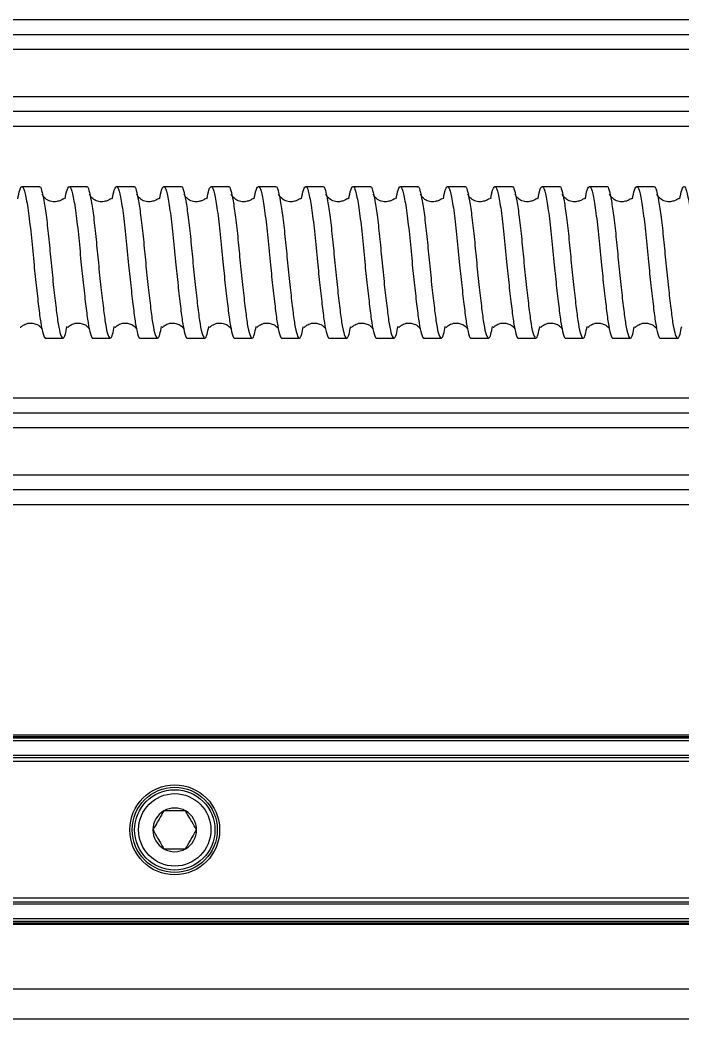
# Model space of a CAD drawing. Header units: millimetres. Extents: x 0 to 279, y 0 to 216.
# Drawn here: x 184.91 to 196.57, y 156.59 to 174.19 of the extents above; entities that cross this region are included whole.
import ezdxf

# ---------------------------------------------------------------- set-up
doc = ezdxf.new("R2010")
doc.units = ezdxf.units.MM

msp = doc.modelspace()

# ---------------------------------------------------------------- linework, layer by layer
at = {"color": 8, "linetype": 'Continuous', "lineweight": 25}
for p, q in [((230.632, 174.193), (122.071, 174.193)), ((230.632, 173.672), (122.071, 173.672)), ((230.632, 172.837), (122.071, 172.837)), ((230.632, 172.316), (122.071, 172.316)), ((230.632, 167.526), (122.071, 167.526)), ((230.632, 167.005), (122.071, 167.005)), ((230.632, 166.17), (122.071, 166.17)), ((230.632, 165.649), (122.071, 165.649)), ((240.966, 161.563), (151.42, 161.563)), ((240.966, 161.491), (151.42, 161.491)), ((240.966, 158.351), (151.42, 158.351)), ((240.966, 158.279), (151.42, 158.279)), ((240.966, 157.116), (151.42, 157.116))]:
    msp.add_line(p, q, dxfattribs=at)
at = {"color": 7, "linetype": 'Continuous', "lineweight": 25}
for p, q in [((230.632, 173.931), (122.071, 173.931)), ((230.632, 172.578), (122.071, 172.578)), ((185.246, 171.254), (184.942, 171.254)), ((186.08, 171.254), (185.775, 171.254)), ((186.913, 171.254), (186.609, 171.254)), ((187.746, 171.254), (187.442, 171.254)), ((188.58, 171.254), (188.275, 171.254)), ((189.413, 171.254), (189.109, 171.254)), ((190.246, 171.254), (189.942, 171.254)), ((191.08, 171.254), (190.775, 171.254)), ((191.913, 171.254), (191.609, 171.254)), ((192.746, 171.254), (192.442, 171.254)), ((193.58, 171.254), (193.275, 171.254)), ((194.413, 171.254), (194.109, 171.254)), ((195.246, 171.254), (194.942, 171.254)), ((196.08, 171.254), (195.775, 171.254)), ((185.359, 168.588), (185.663, 168.588)), ((186.192, 168.588), (186.496, 168.588)), ((187.026, 168.588), (187.33, 168.588)), ((187.859, 168.588), (188.163, 168.588)), ((188.692, 168.588), (188.996, 168.588)), ((189.526, 168.588), (189.83, 168.588)), ((190.359, 168.588), (190.663, 168.588)), ((191.192, 168.588), (191.496, 168.588)), ((192.026, 168.588), (192.33, 168.588)), ((192.859, 168.588), (193.163, 168.588)), ((193.692, 168.588), (193.996, 168.588)), ((194.526, 168.588), (194.83, 168.588)), ((195.359, 168.588), (195.663, 168.588)), ((196.192, 168.588), (196.496, 168.588)), ((230.632, 167.264), (122.071, 167.264)), ((230.632, 165.911), (122.071, 165.911)), ((240.966, 161.588), (151.42, 161.588)), ((240.966, 161.536), (151.42, 161.536)), ((240.966, 161.229), (151.42, 161.229)), ((240.966, 161.193), (151.42, 161.193)), ((240.966, 161.127), (151.42, 161.127)), ((240.966, 158.715), (151.42, 158.715)), ((240.966, 158.649), (151.42, 158.649)), ((240.966, 158.613), (151.42, 158.613)), ((240.966, 158.306), (151.42, 158.306)), ((240.966, 158.254), (151.42, 158.254)), ((240.966, 156.588), (151.42, 156.588))]:
    msp.add_line(p, q, dxfattribs=at)
for radius in [0.792, 0.75, 0.708, 0.638]:
    msp.add_circle((187.632, 159.921), radius, dxfattribs=at)
for start, end in [(120, 180), (60, 120), (0, 60), (180, 240), (300, 0), (240, 300)]:
    msp.add_arc((187.632, 159.921), 0.385, start, end, dxfattribs=at)
for points, knots in [([(184.866, 171.042), (184.878, 171.099), (184.906, 171.24), (184.953, 171.279), (184.997, 171.155), (185.049, 170.857), (185.101, 170.428), (185.144, 169.955), (185.19, 169.513), (185.233, 169.14), (185.27, 168.838), (185.312, 168.649), (185.344, 168.566), (185.358, 168.589), (185.359, 168.59)], [0, 0, 0, 0, 0.068826, 0.170857, 0.268754, 0.370172, 0.473268, 0.572756, 0.657752, 0.74259, 0.824012, 0.907939, 0.997339, 1, 1, 1, 1]), ([(185.246, 171.252), (185.247, 171.253), (185.262, 171.274), (185.287, 171.199), (185.327, 171.022), (185.371, 170.719), (185.414, 170.337), (185.453, 169.905), (185.498, 169.48), (185.541, 169.106), (185.578, 168.817), (185.62, 168.629), (185.665, 168.568), (185.7, 168.619), (185.723, 168.741), (185.733, 168.79)], [0, 0, 0, 0, 0.003424, 0.085948, 0.169148, 0.254933, 0.342981, 0.428868, 0.518377, 0.603336, 0.685003, 0.769612, 0.855299, 0.941726, 1, 1, 1, 1]), ([(185.681, 171.038), (185.681, 171.039), (185.679, 171.045), (185.663, 171.035), (185.632, 171.018), (185.593, 171.002), (185.555, 170.992), (185.512, 170.988), (185.462, 170.992), (185.413, 171.007), (185.371, 171.031), (185.337, 171.06), (185.303, 171.103), (185.299, 171.114), (185.296, 171.122)], [0, 0, 0, 0, 0.031743, 0.153714, 0.26991, 0.325158, 0.378742, 0.432426, 0.487382, 0.545636, 0.611184, 0.687137, 0.776184, 1, 1, 1, 1]), ([(185.699, 171.039), (185.71, 171.097), (185.739, 171.24), (185.787, 171.279), (185.831, 171.155), (185.883, 170.857), (185.935, 170.428), (185.977, 169.955), (186.023, 169.513), (186.067, 169.14), (186.104, 168.838), (186.146, 168.649), (186.177, 168.566), (186.192, 168.589), (186.192, 168.59)], [0, 0, 0, 0, 0.070357, 0.17222, 0.269956, 0.371207, 0.474134, 0.573458, 0.658314, 0.743013, 0.824301, 0.90809, 0.997344, 1, 1, 1, 1]), ([(186.08, 171.252), (186.08, 171.253), (186.095, 171.274), (186.12, 171.199), (186.16, 171.022), (186.205, 170.719), (186.247, 170.337), (186.286, 169.905), (186.331, 169.48), (186.375, 169.106), (186.411, 168.817), (186.454, 168.629), (186.498, 168.568), (186.533, 168.619), (186.556, 168.741), (186.566, 168.79)], [0, 0, 0, 0, 0.003424, 0.085948, 0.169148, 0.254933, 0.342981, 0.428868, 0.518377, 0.603336, 0.685003, 0.769612, 0.855299, 0.941726, 1, 1, 1, 1]), ([(186.515, 171.038), (186.514, 171.039), (186.512, 171.045), (186.496, 171.035), (186.466, 171.018), (186.426, 171.002), (186.389, 170.992), (186.345, 170.988), (186.296, 170.992), (186.246, 171.007), (186.204, 171.031), (186.17, 171.06), (186.136, 171.103), (186.132, 171.114), (186.129, 171.122)], [0, 0, 0, 0, 0.031743, 0.153714, 0.26991, 0.325158, 0.378742, 0.432426, 0.487382, 0.545636, 0.611184, 0.687137, 0.776184, 1, 1, 1, 1]), ([(186.532, 171.039), (186.544, 171.097), (186.572, 171.24), (186.62, 171.279), (186.664, 171.155), (186.716, 170.857), (186.768, 170.428), (186.81, 169.955), (186.857, 169.513), (186.9, 169.14), (186.937, 168.838), (186.979, 168.649), (187.011, 168.566), (187.025, 168.589), (187.026, 168.59)], [0, 0, 0, 0, 0.070357, 0.17222, 0.269956, 0.371207, 0.474134, 0.573458, 0.658314, 0.743013, 0.824301, 0.90809, 0.997344, 1, 1, 1, 1]), ([(186.913, 171.252), (186.914, 171.253), (186.928, 171.274), (186.953, 171.199), (186.993, 171.022), (187.038, 170.719), (187.08, 170.337), (187.12, 169.905), (187.165, 169.48), (187.208, 169.106), (187.245, 168.817), (187.287, 168.629), (187.332, 168.568), (187.366, 168.619), (187.39, 168.741), (187.399, 168.79)], [0, 0, 0, 0, 0.003424, 0.085948, 0.169148, 0.254933, 0.342981, 0.428868, 0.518377, 0.603336, 0.685003, 0.769612, 0.855299, 0.941726, 1, 1, 1, 1]), ([(187.348, 171.038), (187.348, 171.039), (187.346, 171.045), (187.33, 171.035), (187.299, 171.018), (187.259, 171.002), (187.222, 170.992), (187.178, 170.988), (187.129, 170.992), (187.08, 171.007), (187.037, 171.031), (187.004, 171.06), (186.969, 171.103), (186.965, 171.114), (186.963, 171.122)], [0, 0, 0, 0, 0.031743, 0.153714, 0.26991, 0.325158, 0.378742, 0.432426, 0.487382, 0.545636, 0.611184, 0.687137, 0.776184, 1, 1, 1, 1]), ([(187.366, 171.039), (187.377, 171.097), (187.405, 171.24), (187.453, 171.279), (187.497, 171.155), (187.549, 170.857), (187.601, 170.428), (187.644, 169.955), (187.69, 169.513), (187.733, 169.14), (187.77, 168.838), (187.812, 168.649), (187.844, 168.566), (187.858, 168.589), (187.859, 168.59)], [0, 0, 0, 0, 0.070357, 0.17222, 0.269956, 0.371207, 0.474134, 0.573458, 0.658314, 0.743013, 0.824301, 0.90809, 0.997344, 1, 1, 1, 1]), ([(187.746, 171.252), (187.747, 171.253), (187.762, 171.274), (187.787, 171.199), (187.827, 171.022), (187.871, 170.719), (187.914, 170.337), (187.953, 169.905), (187.998, 169.48), (188.041, 169.106), (188.078, 168.817), (188.12, 168.629), (188.165, 168.568), (188.2, 168.619), (188.223, 168.741), (188.233, 168.79)], [0, 0, 0, 0, 0.003424, 0.085948, 0.169148, 0.254933, 0.342981, 0.428868, 0.518377, 0.603336, 0.685003, 0.769612, 0.855299, 0.941726, 1, 1, 1, 1]), ([(188.181, 171.038), (188.181, 171.039), (188.179, 171.045), (188.163, 171.035), (188.132, 171.018), (188.093, 171.002), (188.055, 170.992), (188.012, 170.988), (187.962, 170.992), (187.913, 171.007), (187.871, 171.031), (187.837, 171.06), (187.803, 171.103), (187.799, 171.114), (187.796, 171.122)], [0, 0, 0, 0, 0.0317431, 0.153714, 0.26991, 0.3251576, 0.3787424, 0.4324263, 0.4873818, 0.5456357, 0.6111844, 0.6871371, 0.7761836, 1, 1, 1, 1]), ([(188.199, 171.039), (188.21, 171.097), (188.239, 171.24), (188.287, 171.279), (188.331, 171.155), (188.383, 170.857), (188.435, 170.428), (188.477, 169.955), (188.523, 169.513), (188.567, 169.14), (188.604, 168.838), (188.646, 168.649), (188.677, 168.566), (188.692, 168.589), (188.692, 168.59)], [0, 0, 0, 0, 0.070357, 0.17222, 0.269956, 0.371207, 0.474134, 0.573458, 0.658314, 0.743013, 0.824301, 0.90809, 0.997344, 1, 1, 1, 1]), ([(188.58, 171.252), (188.58, 171.253), (188.595, 171.274), (188.62, 171.199), (188.66, 171.022), (188.705, 170.719), (188.747, 170.337), (188.786, 169.905), (188.831, 169.48), (188.875, 169.106), (188.911, 168.817), (188.954, 168.629), (188.998, 168.568), (189.033, 168.619), (189.056, 168.741), (189.066, 168.79)], [0, 0, 0, 0, 0.003424, 0.085948, 0.169148, 0.254933, 0.342981, 0.428868, 0.518377, 0.603336, 0.685003, 0.769612, 0.855299, 0.941726, 1, 1, 1, 1]), ([(189.015, 171.038), (189.014, 171.039), (189.012, 171.045), (188.996, 171.035), (188.966, 171.018), (188.926, 171.002), (188.889, 170.992), (188.845, 170.988), (188.796, 170.992), (188.746, 171.007), (188.704, 171.031), (188.67, 171.06), (188.636, 171.103), (188.632, 171.114), (188.629, 171.122)], [0, 0, 0, 0, 0.031743, 0.153714, 0.26991, 0.325158, 0.378742, 0.432426, 0.487382, 0.545636, 0.611184, 0.687137, 0.776184, 1, 1, 1, 1]), ([(189.032, 171.039), (189.044, 171.097), (189.072, 171.24), (189.12, 171.279), (189.164, 171.155), (189.216, 170.857), (189.268, 170.428), (189.31, 169.955), (189.357, 169.513), (189.4, 169.14), (189.437, 168.838), (189.479, 168.649), (189.511, 168.566), (189.525, 168.589), (189.526, 168.59)], [0, 0, 0, 0, 0.070357, 0.17222, 0.269956, 0.371207, 0.474134, 0.573458, 0.658314, 0.743013, 0.824301, 0.90809, 0.997344, 1, 1, 1, 1]), ([(189.413, 171.252), (189.414, 171.253), (189.428, 171.274), (189.453, 171.199), (189.493, 171.022), (189.538, 170.719), (189.58, 170.337), (189.62, 169.905), (189.665, 169.48), (189.708, 169.106), (189.745, 168.817), (189.787, 168.629), (189.832, 168.568), (189.866, 168.619), (189.89, 168.741), (189.899, 168.79)], [0, 0, 0, 0, 0.003424, 0.085948, 0.169148, 0.254933, 0.342981, 0.428868, 0.518377, 0.603336, 0.685003, 0.769612, 0.855299, 0.941726, 1, 1, 1, 1]), ([(189.848, 171.038), (189.848, 171.039), (189.846, 171.045), (189.83, 171.035), (189.799, 171.018), (189.759, 171.002), (189.722, 170.992), (189.678, 170.988), (189.629, 170.992), (189.58, 171.007), (189.537, 171.031), (189.504, 171.06), (189.469, 171.103), (189.465, 171.114), (189.463, 171.122)], [0, 0, 0, 0, 0.031743, 0.153714, 0.26991, 0.325158, 0.378742, 0.432426, 0.487382, 0.545636, 0.611184, 0.687137, 0.776184, 1, 1, 1, 1]), ([(189.866, 171.042), (189.878, 171.099), (189.906, 171.24), (189.953, 171.279), (189.997, 171.155), (190.049, 170.857), (190.101, 170.428), (190.144, 169.955), (190.19, 169.513), (190.233, 169.14), (190.27, 168.838), (190.312, 168.649), (190.344, 168.566), (190.358, 168.589), (190.359, 168.59)], [0, 0, 0, 0, 0.068826, 0.170857, 0.268754, 0.370172, 0.473268, 0.572756, 0.657752, 0.74259, 0.824012, 0.907939, 0.997339, 1, 1, 1, 1]), ([(190.246, 171.252), (190.247, 171.253), (190.262, 171.274), (190.287, 171.199), (190.327, 171.022), (190.371, 170.719), (190.414, 170.337), (190.453, 169.905), (190.498, 169.48), (190.541, 169.106), (190.578, 168.817), (190.62, 168.629), (190.665, 168.568), (190.7, 168.619), (190.723, 168.741), (190.733, 168.79)], [0, 0, 0, 0, 0.003424, 0.085948, 0.169148, 0.254933, 0.342981, 0.428868, 0.518377, 0.603336, 0.685003, 0.769612, 0.855299, 0.941726, 1, 1, 1, 1]), ([(190.681, 171.038), (190.681, 171.039), (190.679, 171.045), (190.663, 171.035), (190.632, 171.018), (190.593, 171.002), (190.555, 170.992), (190.512, 170.988), (190.462, 170.992), (190.413, 171.007), (190.371, 171.031), (190.337, 171.06), (190.303, 171.103), (190.299, 171.114), (190.296, 171.122)], [0, 0, 0, 0, 0.031743, 0.153714, 0.26991, 0.325158, 0.378742, 0.432426, 0.487382, 0.545636, 0.611184, 0.687137, 0.776184, 1, 1, 1, 1]), ([(190.699, 171.039), (190.71, 171.097), (190.739, 171.24), (190.787, 171.279), (190.831, 171.155), (190.883, 170.857), (190.935, 170.428), (190.977, 169.955), (191.023, 169.513), (191.067, 169.14), (191.104, 168.838), (191.146, 168.649), (191.177, 168.566), (191.192, 168.589), (191.192, 168.59)], [0, 0, 0, 0, 0.070357, 0.17222, 0.269956, 0.371207, 0.474134, 0.573458, 0.658314, 0.743013, 0.824301, 0.90809, 0.997344, 1, 1, 1, 1]), ([(191.08, 171.252), (191.08, 171.253), (191.095, 171.274), (191.12, 171.199), (191.16, 171.022), (191.205, 170.719), (191.247, 170.337), (191.286, 169.905), (191.331, 169.48), (191.375, 169.106), (191.411, 168.817), (191.454, 168.629), (191.498, 168.568), (191.533, 168.619), (191.556, 168.741), (191.566, 168.79)], [0, 0, 0, 0, 0.0034244, 0.0859477, 0.1691478, 0.2549331, 0.3429808, 0.4288684, 0.518377, 0.6033358, 0.6850027, 0.7696123, 0.8552987, 0.9417258, 1, 1, 1, 1]), ([(191.515, 171.038), (191.514, 171.039), (191.512, 171.045), (191.496, 171.035), (191.466, 171.018), (191.426, 171.002), (191.389, 170.992), (191.345, 170.988), (191.296, 170.992), (191.246, 171.007), (191.204, 171.031), (191.17, 171.06), (191.136, 171.103), (191.132, 171.114), (191.129, 171.122)], [0, 0, 0, 0, 0.031743, 0.153714, 0.26991, 0.325158, 0.378742, 0.432426, 0.487382, 0.545636, 0.611184, 0.687137, 0.776184, 1, 1, 1, 1]), ([(191.532, 171.039), (191.544, 171.097), (191.572, 171.24), (191.62, 171.279), (191.664, 171.155), (191.716, 170.857), (191.768, 170.428), (191.81, 169.955), (191.857, 169.513), (191.9, 169.14), (191.937, 168.838), (191.979, 168.649), (192.011, 168.566), (192.025, 168.589), (192.026, 168.59)], [0, 0, 0, 0, 0.070357, 0.17222, 0.269956, 0.371207, 0.474134, 0.573458, 0.658314, 0.743013, 0.824301, 0.90809, 0.997344, 1, 1, 1, 1]), ([(191.913, 171.252), (191.914, 171.253), (191.928, 171.274), (191.953, 171.199), (191.993, 171.022), (192.038, 170.719), (192.08, 170.337), (192.12, 169.905), (192.165, 169.48), (192.208, 169.106), (192.245, 168.817), (192.287, 168.629), (192.332, 168.568), (192.366, 168.619), (192.39, 168.741), (192.399, 168.79)], [0, 0, 0, 0, 0.003424, 0.085948, 0.169148, 0.254933, 0.342981, 0.428868, 0.518377, 0.603336, 0.685003, 0.769612, 0.855299, 0.941726, 1, 1, 1, 1]), ([(192.348, 171.038), (192.348, 171.039), (192.346, 171.045), (192.33, 171.035), (192.299, 171.018), (192.259, 171.002), (192.222, 170.992), (192.178, 170.988), (192.129, 170.992), (192.08, 171.007), (192.037, 171.031), (192.004, 171.06), (191.969, 171.103), (191.965, 171.114), (191.963, 171.122)], [0, 0, 0, 0, 0.031743, 0.153714, 0.26991, 0.325158, 0.378742, 0.432426, 0.487382, 0.545636, 0.611184, 0.687137, 0.776184, 1, 1, 1, 1]), ([(192.366, 171.039), (192.377, 171.097), (192.405, 171.24), (192.453, 171.279), (192.497, 171.155), (192.549, 170.857), (192.601, 170.428), (192.644, 169.955), (192.69, 169.513), (192.733, 169.14), (192.77, 168.838), (192.812, 168.649), (192.844, 168.566), (192.858, 168.589), (192.859, 168.59)], [0, 0, 0, 0, 0.070357, 0.17222, 0.269956, 0.371207, 0.474134, 0.573458, 0.658314, 0.743013, 0.824301, 0.90809, 0.997344, 1, 1, 1, 1]), ([(192.746, 171.252), (192.747, 171.253), (192.762, 171.274), (192.787, 171.199), (192.827, 171.022), (192.871, 170.719), (192.914, 170.337), (192.953, 169.905), (192.998, 169.48), (193.041, 169.106), (193.078, 168.817), (193.12, 168.629), (193.165, 168.568), (193.2, 168.619), (193.223, 168.741), (193.233, 168.79)], [0, 0, 0, 0, 0.003424, 0.085948, 0.169148, 0.254933, 0.342981, 0.428868, 0.518377, 0.603336, 0.685003, 0.769612, 0.855299, 0.941726, 1, 1, 1, 1]), ([(193.181, 171.038), (193.181, 171.039), (193.179, 171.045), (193.163, 171.035), (193.132, 171.018), (193.093, 171.002), (193.055, 170.992), (193.012, 170.988), (192.962, 170.992), (192.913, 171.007), (192.871, 171.031), (192.837, 171.06), (192.803, 171.103), (192.799, 171.114), (192.796, 171.122)], [0, 0, 0, 0, 0.031743, 0.153714, 0.26991, 0.325158, 0.378742, 0.432426, 0.487382, 0.545636, 0.611184, 0.687137, 0.776184, 1, 1, 1, 1]), ([(193.2, 171.042), (193.211, 171.099), (193.239, 171.24), (193.287, 171.279), (193.331, 171.155), (193.383, 170.857), (193.435, 170.428), (193.477, 169.955), (193.523, 169.513), (193.567, 169.14), (193.604, 168.838), (193.646, 168.649), (193.677, 168.566), (193.692, 168.589), (193.692, 168.59)], [0, 0, 0, 0, 0.068826, 0.170857, 0.268754, 0.370172, 0.473268, 0.572756, 0.657752, 0.74259, 0.824012, 0.907939, 0.997339, 1, 1, 1, 1]), ([(193.58, 171.252), (193.58, 171.253), (193.595, 171.274), (193.62, 171.199), (193.66, 171.022), (193.705, 170.719), (193.747, 170.337), (193.786, 169.905), (193.831, 169.48), (193.875, 169.106), (193.911, 168.817), (193.954, 168.629), (193.998, 168.568), (194.033, 168.619), (194.056, 168.741), (194.066, 168.79)], [0, 0, 0, 0, 0.003424, 0.085948, 0.169148, 0.254933, 0.342981, 0.428868, 0.518377, 0.603336, 0.685003, 0.769612, 0.855299, 0.941726, 1, 1, 1, 1]), ([(194.015, 171.038), (194.014, 171.039), (194.012, 171.045), (193.996, 171.035), (193.966, 171.018), (193.926, 171.002), (193.889, 170.992), (193.845, 170.988), (193.796, 170.992), (193.746, 171.007), (193.704, 171.031), (193.67, 171.06), (193.636, 171.103), (193.632, 171.114), (193.629, 171.122)], [0, 0, 0, 0, 0.031743, 0.153714, 0.26991, 0.325158, 0.378742, 0.432426, 0.487382, 0.545636, 0.611184, 0.687137, 0.776184, 1, 1, 1, 1]), ([(194.033, 171.042), (194.044, 171.099), (194.072, 171.24), (194.12, 171.279), (194.164, 171.155), (194.216, 170.857), (194.268, 170.428), (194.31, 169.955), (194.357, 169.513), (194.4, 169.14), (194.437, 168.838), (194.479, 168.649), (194.511, 168.566), (194.525, 168.589), (194.526, 168.59)], [0, 0, 0, 0, 0.0688262, 0.1708568, 0.268754, 0.3701721, 0.4732679, 0.572756, 0.6577516, 0.7425898, 0.8240119, 0.9079387, 0.9973392, 1, 1, 1, 1]), ([(194.413, 171.252), (194.414, 171.253), (194.428, 171.274), (194.453, 171.199), (194.493, 171.022), (194.538, 170.719), (194.58, 170.337), (194.62, 169.905), (194.665, 169.48), (194.708, 169.106), (194.745, 168.817), (194.787, 168.629), (194.832, 168.568), (194.866, 168.619), (194.89, 168.741), (194.899, 168.79)], [0, 0, 0, 0, 0.003424, 0.085948, 0.169148, 0.254933, 0.342981, 0.428868, 0.518377, 0.603336, 0.685003, 0.769612, 0.855299, 0.941726, 1, 1, 1, 1]), ([(194.848, 171.038), (194.848, 171.039), (194.846, 171.045), (194.83, 171.035), (194.799, 171.018), (194.759, 171.002), (194.722, 170.992), (194.678, 170.988), (194.629, 170.992), (194.58, 171.007), (194.537, 171.031), (194.504, 171.06), (194.469, 171.103), (194.465, 171.114), (194.463, 171.122)], [0, 0, 0, 0, 0.0317431, 0.153714, 0.26991, 0.3251576, 0.3787424, 0.4324263, 0.4873818, 0.5456357, 0.6111844, 0.6871371, 0.7761836, 1, 1, 1, 1]), ([(194.866, 171.039), (194.877, 171.097), (194.905, 171.24), (194.953, 171.279), (194.997, 171.155), (195.049, 170.857), (195.101, 170.428), (195.144, 169.955), (195.19, 169.513), (195.233, 169.14), (195.27, 168.838), (195.312, 168.649), (195.344, 168.566), (195.358, 168.589), (195.359, 168.59)], [0, 0, 0, 0, 0.070357, 0.17222, 0.269956, 0.371207, 0.474134, 0.573458, 0.658314, 0.743013, 0.824301, 0.90809, 0.997344, 1, 1, 1, 1]), ([(195.246, 171.252), (195.247, 171.253), (195.262, 171.274), (195.287, 171.199), (195.327, 171.022), (195.371, 170.719), (195.414, 170.337), (195.453, 169.905), (195.498, 169.48), (195.541, 169.106), (195.578, 168.817), (195.62, 168.629), (195.665, 168.568), (195.7, 168.619), (195.723, 168.741), (195.733, 168.79)], [0, 0, 0, 0, 0.0034244, 0.0859477, 0.1691478, 0.2549331, 0.3429808, 0.4288684, 0.518377, 0.6033358, 0.6850027, 0.7696123, 0.8552987, 0.9417258, 1, 1, 1, 1]), ([(195.681, 171.038), (195.681, 171.039), (195.679, 171.045), (195.663, 171.035), (195.632, 171.018), (195.593, 171.002), (195.555, 170.992), (195.512, 170.988), (195.462, 170.992), (195.413, 171.007), (195.371, 171.031), (195.337, 171.06), (195.303, 171.103), (195.299, 171.114), (195.296, 171.122)], [0, 0, 0, 0, 0.0317431, 0.153714, 0.26991, 0.3251576, 0.3787424, 0.4324263, 0.4873818, 0.5456357, 0.6111844, 0.6871371, 0.7761836, 1, 1, 1, 1]), ([(195.699, 171.039), (195.71, 171.097), (195.739, 171.24), (195.787, 171.279), (195.831, 171.155), (195.883, 170.857), (195.935, 170.428), (195.977, 169.955), (196.023, 169.513), (196.067, 169.14), (196.104, 168.838), (196.146, 168.649), (196.177, 168.566), (196.192, 168.589), (196.192, 168.59)], [0, 0, 0, 0, 0.070357, 0.17222, 0.269956, 0.371207, 0.474134, 0.573458, 0.658314, 0.743013, 0.824301, 0.90809, 0.997344, 1, 1, 1, 1]), ([(196.08, 171.252), (196.08, 171.253), (196.095, 171.274), (196.12, 171.199), (196.16, 171.022), (196.205, 170.719), (196.247, 170.337), (196.286, 169.905), (196.331, 169.48), (196.375, 169.106), (196.411, 168.817), (196.454, 168.629), (196.498, 168.568), (196.533, 168.619), (196.556, 168.741), (196.566, 168.79)], [0, 0, 0, 0, 0.0034244, 0.0859477, 0.1691478, 0.2549331, 0.3429808, 0.4288684, 0.518377, 0.6033358, 0.6850027, 0.7696123, 0.8552987, 0.9417258, 1, 1, 1, 1]), ([(196.515, 171.038), (196.514, 171.039), (196.512, 171.045), (196.496, 171.035), (196.466, 171.018), (196.426, 171.002), (196.389, 170.992), (196.345, 170.988), (196.296, 170.992), (196.246, 171.007), (196.204, 171.031), (196.17, 171.06), (196.136, 171.103), (196.132, 171.114), (196.129, 171.122)], [0, 0, 0, 0, 0.031743, 0.153714, 0.26991, 0.325158, 0.378742, 0.432426, 0.487382, 0.545636, 0.611184, 0.687137, 0.776184, 1, 1, 1, 1]), ([(196.532, 171.039), (196.544, 171.097), (196.572, 171.24), (196.62, 171.279), (196.664, 171.155), (196.716, 170.857), (196.768, 170.428), (196.81, 169.955), (196.857, 169.513), (196.9, 169.14), (196.937, 168.838), (196.979, 168.649), (197.011, 168.566), (197.025, 168.589), (197.026, 168.59)], [0, 0, 0, 0, 0.070357, 0.17222, 0.269956, 0.371207, 0.474134, 0.573458, 0.658314, 0.743013, 0.824301, 0.90809, 0.997344, 1, 1, 1, 1]), ([(184.911, 168.782), (184.913, 168.78), (184.915, 168.776), (184.934, 168.794), (184.957, 168.812), (184.997, 168.834), (185.049, 168.851), (185.115, 168.855), (185.197, 168.836), (185.253, 168.798), (185.284, 168.763), (185.292, 168.75), (185.29, 168.754), (185.29, 168.757)], [0, 0, 0, 0, 0.152825, 0.239803, 0.309786, 0.369094, 0.443711, 0.543908, 0.655705, 0.811143, 0.857396, 0.912287, 1, 1, 1, 1]), ([(185.745, 168.782), (185.746, 168.78), (185.748, 168.776), (185.767, 168.794), (185.79, 168.812), (185.83, 168.834), (185.882, 168.851), (185.948, 168.855), (186.031, 168.836), (186.086, 168.798), (186.117, 168.763), (186.125, 168.75), (186.124, 168.754), (186.123, 168.757)], [0, 0, 0, 0, 0.1528246, 0.2398033, 0.3097861, 0.3690942, 0.443711, 0.5439078, 0.6557048, 0.8111426, 0.8573955, 0.9122867, 1, 1, 1, 1]), ([(186.578, 168.782), (186.579, 168.78), (186.581, 168.776), (186.6, 168.794), (186.624, 168.812), (186.663, 168.834), (186.715, 168.851), (186.782, 168.855), (186.864, 168.836), (186.92, 168.798), (186.95, 168.763), (186.958, 168.75), (186.957, 168.754), (186.956, 168.757)], [0, 0, 0, 0, 0.1528246, 0.2398033, 0.3097861, 0.3690942, 0.443711, 0.5439078, 0.6557048, 0.8111426, 0.8573955, 0.9122867, 1, 1, 1, 1]), ([(187.411, 168.782), (187.413, 168.78), (187.415, 168.776), (187.434, 168.794), (187.457, 168.812), (187.497, 168.834), (187.549, 168.851), (187.615, 168.855), (187.697, 168.836), (187.753, 168.798), (187.784, 168.763), (187.792, 168.75), (187.79, 168.754), (187.79, 168.757)], [0, 0, 0, 0, 0.152825, 0.239803, 0.309786, 0.369094, 0.443711, 0.543908, 0.655705, 0.811143, 0.857396, 0.912287, 1, 1, 1, 1]), ([(188.245, 168.782), (188.246, 168.78), (188.248, 168.776), (188.267, 168.794), (188.29, 168.812), (188.33, 168.834), (188.382, 168.851), (188.448, 168.855), (188.531, 168.836), (188.586, 168.798), (188.617, 168.763), (188.625, 168.75), (188.624, 168.754), (188.623, 168.757)], [0, 0, 0, 0, 0.152825, 0.239803, 0.309786, 0.369094, 0.443711, 0.543908, 0.655705, 0.811143, 0.857396, 0.912287, 1, 1, 1, 1]), ([(189.078, 168.782), (189.079, 168.78), (189.081, 168.776), (189.1, 168.794), (189.124, 168.812), (189.163, 168.834), (189.215, 168.851), (189.282, 168.855), (189.364, 168.836), (189.42, 168.798), (189.45, 168.763), (189.458, 168.75), (189.457, 168.754), (189.456, 168.757)], [0, 0, 0, 0, 0.152825, 0.239803, 0.309786, 0.369094, 0.443711, 0.543908, 0.655705, 0.811143, 0.857396, 0.912287, 1, 1, 1, 1]), ([(189.911, 168.782), (189.913, 168.78), (189.915, 168.776), (189.934, 168.794), (189.957, 168.812), (189.997, 168.834), (190.049, 168.851), (190.115, 168.855), (190.197, 168.836), (190.253, 168.798), (190.284, 168.763), (190.292, 168.75), (190.29, 168.754), (190.29, 168.757)], [0, 0, 0, 0, 0.152825, 0.239803, 0.309786, 0.369094, 0.443711, 0.543908, 0.655705, 0.811143, 0.857396, 0.912287, 1, 1, 1, 1]), ([(190.745, 168.782), (190.746, 168.78), (190.748, 168.776), (190.767, 168.794), (190.79, 168.812), (190.83, 168.834), (190.882, 168.851), (190.948, 168.855), (191.031, 168.836), (191.086, 168.798), (191.117, 168.763), (191.125, 168.75), (191.124, 168.754), (191.123, 168.757)], [0, 0, 0, 0, 0.1528246, 0.2398033, 0.3097861, 0.3690942, 0.443711, 0.5439078, 0.6557048, 0.8111426, 0.8573955, 0.9122867, 1, 1, 1, 1]), ([(191.578, 168.782), (191.579, 168.78), (191.581, 168.776), (191.6, 168.794), (191.624, 168.812), (191.663, 168.834), (191.715, 168.851), (191.782, 168.855), (191.864, 168.836), (191.92, 168.798), (191.95, 168.763), (191.958, 168.75), (191.957, 168.754), (191.956, 168.757)], [0, 0, 0, 0, 0.152825, 0.239803, 0.309786, 0.369094, 0.443711, 0.543908, 0.655705, 0.811143, 0.857396, 0.912287, 1, 1, 1, 1]), ([(192.411, 168.782), (192.413, 168.78), (192.415, 168.776), (192.434, 168.794), (192.457, 168.812), (192.497, 168.834), (192.549, 168.851), (192.615, 168.855), (192.697, 168.836), (192.753, 168.798), (192.784, 168.763), (192.792, 168.75), (192.79, 168.754), (192.79, 168.757)], [0, 0, 0, 0, 0.152825, 0.239803, 0.309786, 0.369094, 0.443711, 0.543908, 0.655705, 0.811143, 0.857396, 0.912287, 1, 1, 1, 1]), ([(193.245, 168.782), (193.246, 168.78), (193.248, 168.776), (193.267, 168.794), (193.29, 168.812), (193.33, 168.834), (193.382, 168.851), (193.448, 168.855), (193.531, 168.836), (193.586, 168.798), (193.617, 168.763), (193.625, 168.75), (193.624, 168.754), (193.623, 168.757)], [0, 0, 0, 0, 0.152825, 0.239803, 0.309786, 0.369094, 0.443711, 0.543908, 0.655705, 0.811143, 0.857396, 0.912287, 1, 1, 1, 1]), ([(194.078, 168.782), (194.079, 168.78), (194.081, 168.776), (194.1, 168.794), (194.124, 168.812), (194.163, 168.834), (194.215, 168.851), (194.282, 168.855), (194.364, 168.836), (194.42, 168.798), (194.45, 168.763), (194.458, 168.75), (194.457, 168.754), (194.456, 168.757)], [0, 0, 0, 0, 0.152825, 0.239803, 0.309786, 0.369094, 0.443711, 0.543908, 0.655705, 0.811143, 0.857396, 0.912287, 1, 1, 1, 1]), ([(194.911, 168.782), (194.913, 168.78), (194.915, 168.776), (194.934, 168.794), (194.957, 168.812), (194.997, 168.834), (195.049, 168.851), (195.115, 168.855), (195.197, 168.836), (195.253, 168.798), (195.284, 168.763), (195.292, 168.75), (195.29, 168.754), (195.29, 168.757)], [0, 0, 0, 0, 0.152825, 0.239803, 0.309786, 0.369094, 0.443711, 0.543908, 0.655705, 0.811143, 0.857396, 0.912287, 1, 1, 1, 1]), ([(195.745, 168.782), (195.746, 168.78), (195.748, 168.776), (195.767, 168.794), (195.79, 168.812), (195.83, 168.834), (195.882, 168.851), (195.948, 168.855), (196.031, 168.836), (196.086, 168.798), (196.117, 168.763), (196.125, 168.75), (196.124, 168.754), (196.123, 168.757)], [0, 0, 0, 0, 0.152825, 0.239803, 0.309786, 0.369094, 0.443711, 0.543908, 0.655705, 0.811143, 0.857396, 0.912287, 1, 1, 1, 1]), ([(187.44, 160.254), (187.412, 160.207), (187.365, 160.125), (187.297, 160.006), (187.262, 159.947), (187.247, 159.921)], [0, 0, 0, 0, 0.439122, 0.751371, 1, 1, 1, 1]), ([(187.825, 160.254), (187.803, 160.254), (187.741, 160.254), (187.628, 160.254), (187.518, 160.254), (187.459, 160.254), (187.44, 160.254)], [0, 0, 0, 0, 0.180942, 0.506293, 0.843975, 1, 1, 1, 1]), ([(188.017, 159.921), (187.99, 159.969), (187.942, 160.05), (187.874, 160.169), (187.84, 160.228), (187.825, 160.254)], [0, 0, 0, 0, 0.439122, 0.751371, 1, 1, 1, 1]), ([(187.247, 159.921), (187.275, 159.873), (187.322, 159.792), (187.391, 159.673), (187.425, 159.614), (187.44, 159.588)], [0, 0, 0, 0, 0.439122, 0.751371, 1, 1, 1, 1]), ([(187.825, 159.588), (187.852, 159.635), (187.899, 159.717), (187.968, 159.836), (188.002, 159.895), (188.017, 159.921)], [0, 0, 0, 0, 0.439122, 0.751371, 1, 1, 1, 1]), ([(187.44, 159.588), (187.459, 159.588), (187.518, 159.588), (187.628, 159.588), (187.741, 159.588), (187.803, 159.588), (187.825, 159.588)], [0, 0, 0, 0, 0.156025, 0.493707, 0.819058, 1, 1, 1, 1])]:
    msp.add_open_spline(points, degree=3, knots=knots, dxfattribs=at)

doc.saveas('drawing.dxf')
